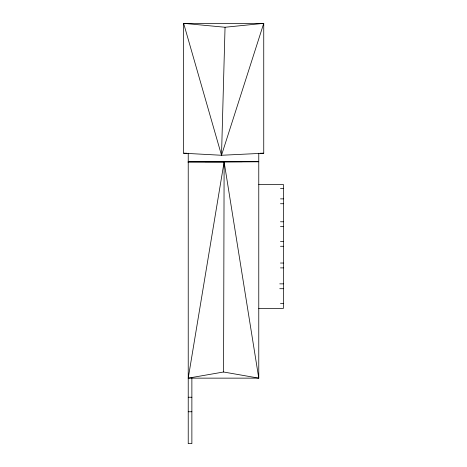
<?xml version="1.0" encoding="UTF-8"?>
<svg xmlns="http://www.w3.org/2000/svg" width="467" height="467" viewBox="0 0 467 467"><rect width="100%" height="100%" fill="white"/><g stroke="black" fill="none" stroke-linecap="round" stroke-linejoin="round"><path stroke-width="0.7" d="M188.23 378.142L223.576 372.001L224.119 161.921L258.771 161.716L188.23 161.716L224.119 161.921L258.771 378.142L188.23 378.142L224.119 161.921L187.921 162.061M221.516 155.266L225.047 27.255L263.744 23.35L263.744 153.234L221.516 155.266L183.63 153.234L183.63 23.35L263.744 23.35L221.516 155.266L183.63 23.35L225.047 27.255M183.63 153.234L186.917 153.234M260.189 153.234L263.744 153.234M242.326 161.489L230.832 161.605M205.054 161.716L242.198 161.716M258.771 184.453L283.37 184.453L283.37 308.442L258.771 308.442M280.474 188.452L283.37 188.452M280.474 198.866L283.37 198.866M280.474 203.723L283.37 203.723M280.474 221.772L283.37 221.772M280.474 226.629L283.37 226.629M280.474 241.421L283.37 241.421M280.474 246.278L283.37 246.278M280.474 263.032L283.37 263.032M280.474 267.889L283.37 267.889M279.756 283.854L283.37 283.854M279.756 288.711L283.37 288.711M280.474 303.585L283.37 303.585M188.23 397.242L191.873 397.242M188.23 411.754L191.873 411.754M223.576 372.001L258.771 378.142L258.771 153.234M191.873 378.142L191.873 443.65L188.23 443.65L188.23 153.234"/></g></svg>
